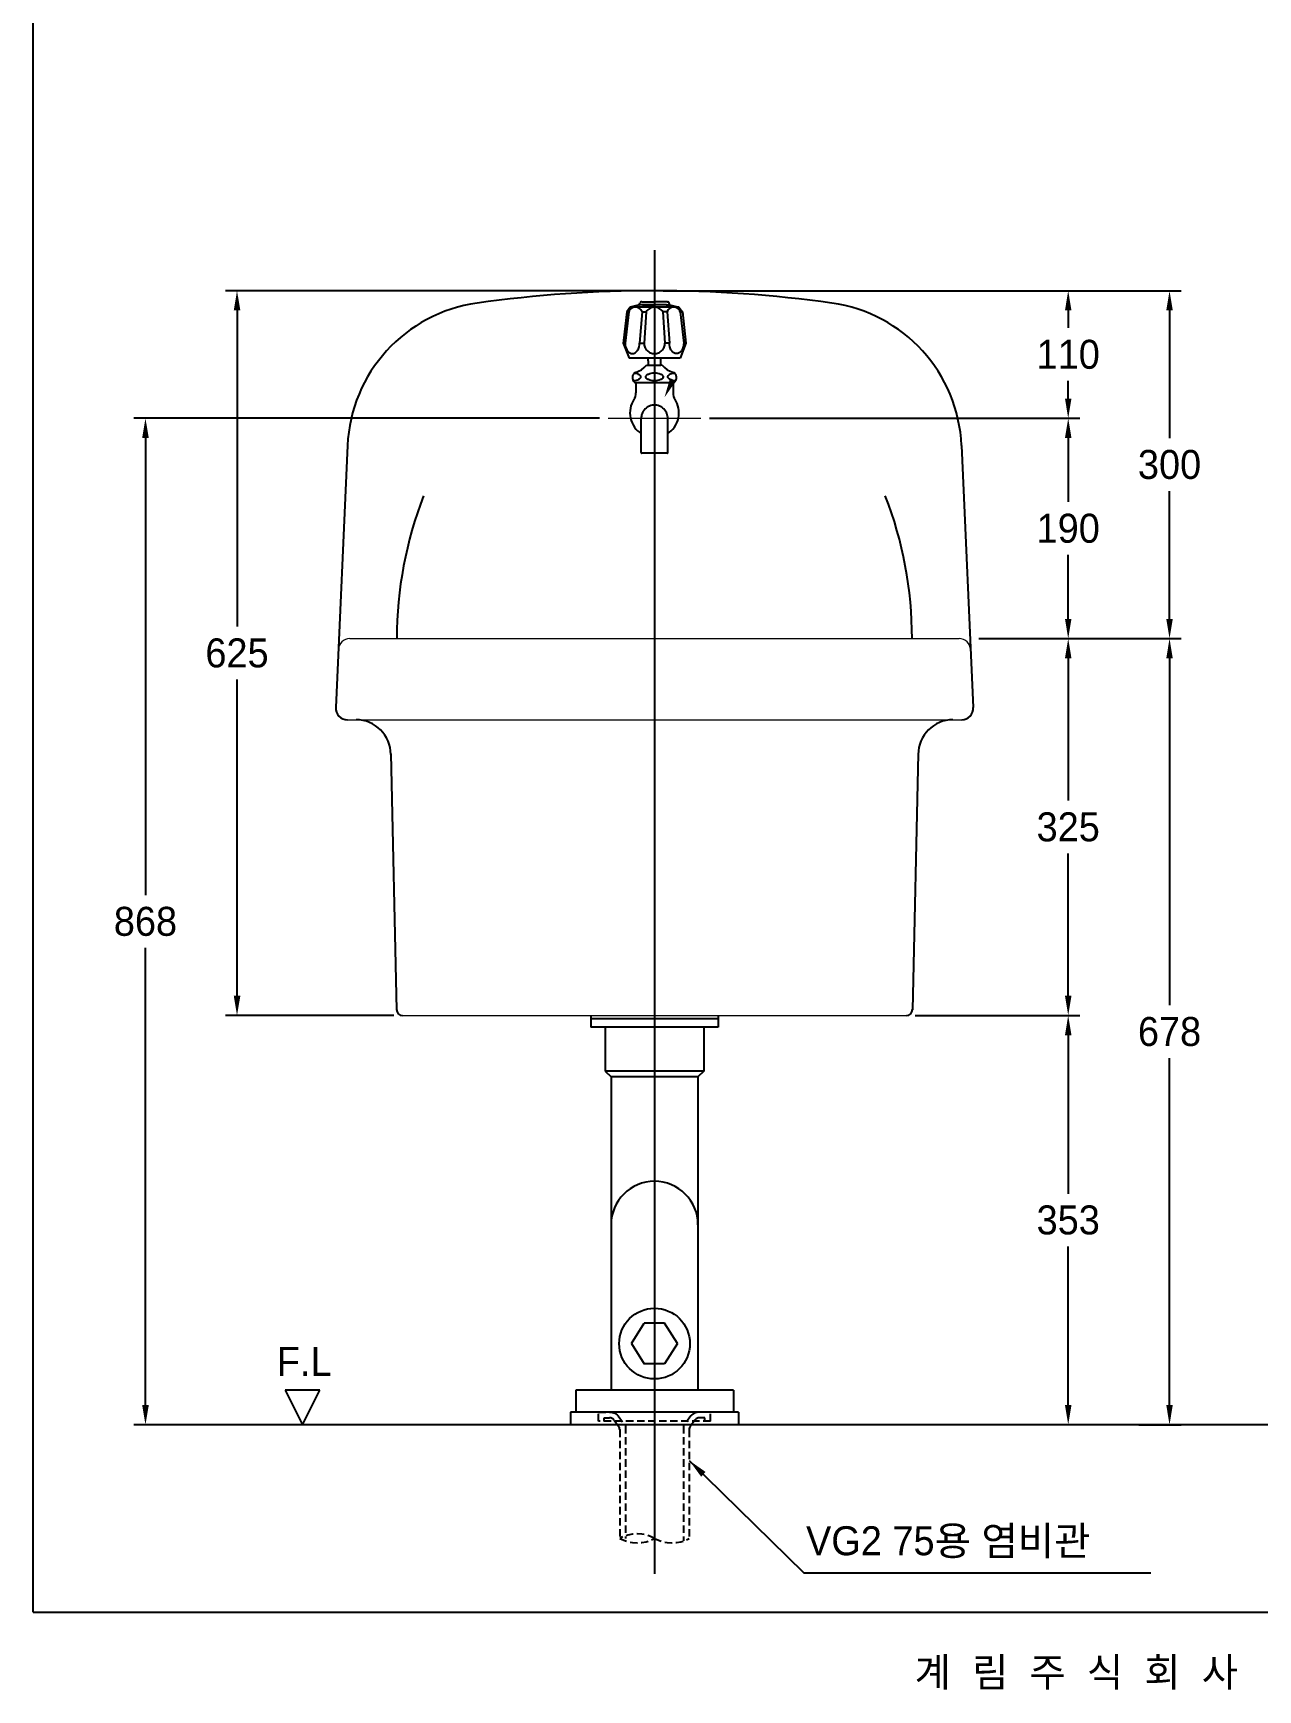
# Model space of a CAD drawing. Header units: millimetres. Extents: x 0 to 3902, y -67 to 2530.
# Drawn here: x 0 to 1057, y -67 to 1362 of the extents above; entities that cross this region are included whole.
import ezdxf
from ezdxf.enums import TextEntityAlignment as Align
from ezdxf.lldxf.tags import DXFTag

# ---------------------------------------------------------------- set-up
doc = ezdxf.new("R2010")
doc.units = ezdxf.units.MM
doc.linetypes.add('DASHED2', pattern=[9.525, 6.35, -3.175])
for name, color, linetype in [('TEXT', 7, 'Continuous'), ('내부선 및 부속', 4, 'Continuous'), ('도각라인', 255, 'Continuous'), ('외형선', 3, 'Continuous'), ('점선', 6, 'DASHED2'), ('중심선', 1, 'DASHED'), ('치수선', 7, 'Continuous')]:
    doc.layers.add(name, color=color, linetype=linetype)
doc.styles.add('____', font='')
doc.styles.add('타이틀', font='H2GTRM.TTF', dxfattribs={"height": 25})
doc.styles.get('____').set_extended_font_data('굴림')
tags = doc.linetypes.add('DASHDOT', pattern=[70, 31, -13, 13, -13]).pattern_tags.tags
tags[10:11] = [DXFTag(74, 4), DXFTag(75, 0), DXFTag(340, '0'), DXFTag(46, 0.0), DXFTag(50, 0.0), DXFTag(44, 0.0), DXFTag(45, 0.0)]
tags[8:9] = [DXFTag(74, 4), DXFTag(75, 0), DXFTag(340, '0'), DXFTag(46, 0.0), DXFTag(50, 0.0), DXFTag(44, 0.0), DXFTag(45, 0.0)]
tags[6:7] = [DXFTag(74, 4), DXFTag(75, 0), DXFTag(340, '0'), DXFTag(46, 0.0), DXFTag(50, 0.0), DXFTag(44, 0.0), DXFTag(45, 0.0)]
tags[4:5] = [DXFTag(74, 4), DXFTag(75, 0), DXFTag(340, '0'), DXFTag(46, 0.0), DXFTag(50, 0.0), DXFTag(44, 0.0), DXFTag(45, 0.0)]
tags = doc.linetypes.add('DASHED', pattern=[25.72, 12.86, -12.86]).pattern_tags.tags
tags[6:7] = [DXFTag(74, 4), DXFTag(75, 0), DXFTag(340, '0'), DXFTag(46, 0.0), DXFTag(50, 0.0), DXFTag(44, 0.0), DXFTag(45, 0.0)]
tags[4:5] = [DXFTag(74, 4), DXFTag(75, 0), DXFTag(340, '0'), DXFTag(46, 0.0), DXFTag(50, 0.0), DXFTag(44, 0.0), DXFTag(45, 0.0)]
doc.dimstyles.new('MSADIM', dxfattribs={"dimtxt": 33, "dimasz": 17, "dimexe": 10, "dimexo": 7.5, "dimgap": 10, "dimtad": 0, "dimtih": 1, "dimtoh": 1, "dimdec": 0, "dimzin": 1, "dimdsep": 46, "dimtxsty": '____', "dimcen": 11.25, "dimadec": 0, "dimazin": 0, "dimtfac": 1, "dimtdec": 0, "dimtix": 1, "dimtmove": 0, "dimatfit": 3, "dimfxl": 0, "dimtolj": 1, "dimtzin": 1, "dimarcsym": 0})

# ---------------------------------------------------------------- blocks, each defined once
blk = doc.blocks.new('*D2')
at = {"layer": '치수선', "color": 0, "linetype": 'Continuous', "lineweight": -2}
for p, q in [((543.6, 1139.7), (903, 1139.7)), ((893, 1122.7), (893, 1107.6)), ((893, 1046.7), (893, 1061.9)), ((583.6, 1029.7), (903, 1029.7))]:
    blk.add_line(p, q, dxfattribs=at)
at = {"layer": '치수선', "color": 0, "linetype": 'Continuous'}
for points in [[(890.2, 1122.7), (895.8, 1122.7), (893, 1139.7)], [(890.2, 1046.7), (895.8, 1046.7), (893, 1029.7)]]:
    blk.add_solid(points, dxfattribs=at)
at = {"layer": '치수선', "color": 0, "linetype": 'Continuous', "insert": (893, 1084.7), "char_height": 25, "attachment_point": 5, "style": '____'}
blk.add_mtext('\\A1;110', dxfattribs=at)
blk = doc.blocks.new('*D3')
at = {"layer": '치수선', "color": 0, "linetype": 'Continuous', "lineweight": -2}
for p, q in [((900.5, 1029.7), (903, 1029.7)), ((893, 1012.7), (893, 957.6)), ((893, 856.7), (893, 911.9)), ((815.9, 839.7), (903, 839.7))]:
    blk.add_line(p, q, dxfattribs=at)
at = {"layer": '치수선', "color": 0, "linetype": 'Continuous'}
for points in [[(890.2, 1012.7), (895.8, 1012.7), (893, 1029.7)], [(890.2, 856.7), (895.8, 856.7), (893, 839.7)]]:
    blk.add_solid(points, dxfattribs=at)
at = {"layer": '치수선', "color": 0, "linetype": 'Continuous', "insert": (893, 934.7), "char_height": 25, "attachment_point": 5, "style": '____'}
blk.add_mtext('\\A1;190', dxfattribs=at)
blk = doc.blocks.new('*D4')
at = {"layer": '치수선', "color": 0, "linetype": 'Continuous', "lineweight": -2}
for p, q in [((900.5, 839.7), (903, 839.7)), ((893, 822.7), (893, 700)), ((893, 531.7), (893, 654.4)), ((761.1, 514.7), (903, 514.7))]:
    blk.add_line(p, q, dxfattribs=at)
at = {"layer": '치수선', "color": 0, "linetype": 'Continuous'}
for points in [[(890.2, 822.7), (895.8, 822.7), (893, 839.7)], [(890.2, 531.7), (895.8, 531.7), (893, 514.7)]]:
    blk.add_solid(points, dxfattribs=at)
at = {"layer": '치수선', "color": 0, "linetype": 'Continuous', "insert": (893, 677.2), "char_height": 25, "attachment_point": 5, "style": '____'}
blk.add_mtext('\\A1;325', dxfattribs=at)
blk = doc.blocks.new('*D5')
at = {"layer": '치수선', "color": 0, "linetype": 'Continuous', "lineweight": -2}
for p, q in [((528.6, 1139.7), (165.9, 1139.7)), ((175.9, 1122.7), (175.9, 850)), ((175.9, 531.7), (175.9, 804.4)), ((311.1, 514.7), (165.9, 514.7))]:
    blk.add_line(p, q, dxfattribs=at)
at = {"layer": '치수선', "color": 0, "linetype": 'Continuous'}
for points in [[(173.1, 1122.7), (178.8, 1122.7), (175.9, 1139.7)], [(173.1, 531.7), (178.8, 531.7), (175.9, 514.7)]]:
    blk.add_solid(points, dxfattribs=at)
at = {"layer": '치수선', "color": 0, "linetype": 'Continuous', "insert": (175.9, 827.2), "char_height": 25, "attachment_point": 5, "style": '____'}
blk.add_mtext('\\A1;625', dxfattribs=at)
blk = doc.blocks.new('*D10')
at = {"layer": '치수선', "color": 0, "linetype": 'Continuous', "lineweight": -2}
for p, q in [((488.6, 1029.7), (86.9, 1029.7)), ((96.9, 1012.7), (96.9, 618.5)), ((96.9, 178.7), (96.9, 572.9)), ((224.9, 161.7), (86.9, 161.7))]:
    blk.add_line(p, q, dxfattribs=at)
at = {"layer": '치수선', "color": 0, "linetype": 'Continuous'}
for points in [[(94.1, 1012.7), (99.8, 1012.7), (96.9, 1029.7)], [(94.1, 178.7), (99.8, 178.7), (96.9, 161.7)]]:
    blk.add_solid(points, dxfattribs=at)
at = {"layer": '치수선', "color": 0, "linetype": 'Continuous', "insert": (96.9, 595.7), "char_height": 25, "attachment_point": 5, "style": '____'}
blk.add_mtext('\\A1;868', dxfattribs=at)
blk = doc.blocks.new('*D11')
at = {"layer": '치수선', "color": 0, "linetype": 'Continuous', "lineweight": -2}
for p, q in [((543.6, 1139.7), (990.4, 1139.7)), ((980.4, 1122.7), (980.4, 1012.5)), ((980.4, 856.7), (980.4, 966.9)), ((900.5, 839.7), (990.4, 839.7))]:
    blk.add_line(p, q, dxfattribs=at)
at = {"layer": '치수선', "color": 0, "linetype": 'Continuous'}
for points in [[(977.6, 1122.7), (983.2, 1122.7), (980.4, 1139.7)], [(977.6, 856.7), (983.2, 856.7), (980.4, 839.7)]]:
    blk.add_solid(points, dxfattribs=at)
at = {"layer": '치수선', "color": 0, "linetype": 'Continuous', "insert": (980.4, 989.7), "char_height": 25, "attachment_point": 5, "style": '____'}
blk.add_mtext('\\A1;300', dxfattribs=at)
blk = doc.blocks.new('*D12')
at = {"layer": '치수선', "color": 0, "linetype": 'Continuous', "lineweight": -2}
for p, q in [((987.9, 839.7), (990.4, 839.7)), ((980.4, 822.7), (980.4, 523.5)), ((980.4, 178.7), (980.4, 477.9)), ((953.9, 161.7), (990.4, 161.7))]:
    blk.add_line(p, q, dxfattribs=at)
at = {"layer": '치수선', "color": 0, "linetype": 'Continuous'}
for points in [[(977.6, 822.7), (983.2, 822.7), (980.4, 839.7)], [(977.6, 178.7), (983.2, 178.7), (980.4, 161.7)]]:
    blk.add_solid(points, dxfattribs=at)
at = {"layer": '치수선', "color": 0, "linetype": 'Continuous', "insert": (980.4, 500.7), "char_height": 25, "attachment_point": 5, "style": '____'}
blk.add_mtext('\\A1;678', dxfattribs=at)
blk = doc.blocks.new('*D13')
at = {"layer": '치수선', "color": 0, "linetype": 'Continuous', "lineweight": -2}
for p, q in [((900.5, 514.7), (903, 514.7)), ((893, 497.7), (893, 361)), ((893, 178.7), (893, 315.4)), ((938.9, 161.7), (883, 161.7))]:
    blk.add_line(p, q, dxfattribs=at)
at = {"layer": '치수선', "color": 0, "linetype": 'Continuous'}
for points in [[(890.2, 497.7), (895.8, 497.7), (893, 514.7)], [(890.2, 178.7), (895.8, 178.7), (893, 161.7)]]:
    blk.add_solid(points, dxfattribs=at)
at = {"layer": '치수선', "color": 0, "linetype": 'Continuous', "insert": (893, 338.2), "char_height": 25, "attachment_point": 5, "style": '____'}
blk.add_mtext('\\A1;353', dxfattribs=at)

msp = doc.modelspace()

# ---------------------------------------------------------------- linework, layer by layer
at = {"layer": '내부선 및 부속', "linetype": 'Continuous'}
for p, q in [((523.2, 1127.9), (523.5, 1129.3)), ((525.1, 1130), (524.5, 1130)), ((525.1, 1130), (536.1, 1130)), ((547.1, 1130), (536.1, 1130)), ((547.1, 1130), (547.6, 1130)), ((549, 1127.9), (548.6, 1129.3)), ((512.1, 1121.5), (509.3, 1096.8)), ((513.8, 1121.5), (510.8, 1094.5)), ((515.1, 1125.5), (512.1, 1121.5)), ((513.8, 1121.5), (512.1, 1121.5)), ((523.1, 1127.5), (515.1, 1125.5)), ((523.1, 1125.5), (515.1, 1125.5)), ((525.7, 1127.5), (523.1, 1127.5)), ((536.1, 1127.5), (523.1, 1127.5)), ((557.1, 1125.5), (523.1, 1125.5)), ((525.3, 1121.5), (523.2, 1094.5)), ((526, 1127.5), (523.5, 1127.5)), ((525.2, 1121.5), (528.9, 1121.5)), ((525.7, 1127.5), (526, 1127.5)), ((525.7, 1127.5), (536.1, 1127.5)), ((528.9, 1121.5), (527.1, 1094.5)), ((528.3, 1127.5), (530.9, 1127.5)), ((528.3, 1127.5), (536.1, 1127.5)), ((530.9, 1127.5), (536.1, 1127.5)), ((546.5, 1127.5), (536.1, 1127.5)), ((541.3, 1127.5), (536.1, 1127.5)), ((543.8, 1127.5), (536.1, 1127.5)), ((546.9, 1121.5), (543.2, 1121.5)), ((543.2, 1121.5), (545, 1094.5)), ((546.5, 1127.5), (546.1, 1127.5)), ((546.1, 1127.5), (548.7, 1127.5)), ((546.5, 1127.5), (549.1, 1127.5)), ((546.5, 1127.5), (549.1, 1127.5)), ((546.9, 1121.5), (548.9, 1094.5)), ((549.1, 1127.5), (557.1, 1125.5)), ((557.1, 1125.5), (560.1, 1121.5)), ((558.3, 1121.5), (560.1, 1121.5)), ((558.3, 1121.5), (561.3, 1094.5)), ((560.1, 1121.5), (563.1, 1094.5)), ((509.3, 1096.8), (509.1, 1094.5)), ((510.8, 1094.5), (509.1, 1094.5)), ((509.1, 1094.5), (514.1, 1081.5)), ((523.2, 1094.5), (527.1, 1094.5)), ((548.9, 1094.5), (545, 1094.5)), ((563.1, 1094.5), (558.1, 1081.5)), ((561.3, 1094.5), (563.1, 1094.5)), ((536.1, 1081.5), (514.1, 1081.5)), ((529.3, 1075.5), (530.3, 1075.5)), ((530.3, 1075.5), (530.6, 1075.5)), ((530.6, 1079.3), (530.6, 1081.5)), ((530.6, 1079.3), (530.6, 1075.5)), ((530.6, 1075.5), (541.6, 1075.5)), ((558.1, 1081.5), (536.1, 1081.5)), ((541.6, 1075.5), (541.6, 1081.5)), ((541.8, 1075.5), (541.6, 1075.5)), ((542.8, 1075.5), (541.8, 1075.5)), ((519.4, 1060.5), (552.8, 1060.5)), ((520.1, 1060.5), (520.1, 1051.7)), ((552.1, 1060.5), (552.1, 1051.7)), ((524.6, 1000.2), (524.6, 1029.6)), ((547.6, 1000.2), (547.6, 1029.6)), ((547.1, 999.7), (525.1, 999.7)), ((481.1, 514.7), (481.1, 504.7)), ((591.1, 514.7), (591.1, 504.7)), ((591.1, 511.7), (481.1, 511.7)), ((591.1, 504.7), (481.1, 504.7)), ((493.6, 504.7), (493.6, 466.7)), ((578.6, 504.7), (578.6, 466.7)), ((578.6, 466.7), (493.6, 466.7)), ((493.6, 466.7), (498.6, 461.7)), ((498.6, 461.7), (498.6, 191.7)), ((573.6, 461.7), (498.6, 461.7)), ((578.6, 466.7), (573.6, 461.7)), ((573.6, 461.7), (573.6, 191.7)), ((516.3, 231.7), (527.3, 249.2)), ((544.8, 249.2), (527.3, 249.2)), ((555.8, 231.7), (544.8, 249.2)), ((516.3, 231.7), (527.3, 214.2)), ((555.8, 231.7), (544.8, 214.2)), ((544.8, 214.2), (527.3, 214.2)), ((604.1, 191.7), (468.1, 191.7)), ((468.1, 191.7), (468.1, 172.7)), ((604.1, 191.7), (604.1, 172.7)), ((608.6, 172.7), (463.6, 172.7)), ((463.6, 172.7), (463.6, 161.7)), ((608.6, 172.7), (608.6, 161.7))]:
    msp.add_line(p, q, dxfattribs=at)
at = {"layer": '내부선 및 부속', "lineweight": 18}
for p, q in [((273.3, 839.7), (798.8, 839.7)), ((271.1, 769.7), (801.1, 769.7))]:
    msp.add_line(p, q, dxfattribs=at)
at = {"layer": '내부선 및 부속', "linetype": 'Continuous', "flags": 128}
for points in [[(524.5, 1130), (524.3, 1130), (524.2, 1130), (524, 1129.9), (523.9, 1129.8), (523.8, 1129.7), (523.7, 1129.6), (523.6, 1129.4), (523.5, 1129.3)], [(548.6, 1129.3), (548.5, 1129.4), (548.5, 1129.6), (548.4, 1129.7), (548.2, 1129.8), (548.1, 1129.9), (547.9, 1130), (547.8, 1130), (547.6, 1130)], [(525.3, 1121.5), (524.9, 1122.3), (524.4, 1123.1), (523.8, 1123.8), (523, 1124.4), (522.2, 1124.9), (521.3, 1125.2), (520.4, 1125.4), (519.5, 1125.5), (518.6, 1125.4), (517.7, 1125.2), (516.9, 1124.9), (516, 1124.4), (515.3, 1123.8), (514.7, 1123.1), (514.2, 1122.3), (513.8, 1121.5)], [(523.2, 1127.9), (523.2, 1127.9), (523.2, 1127.8), (523.2, 1127.8), (523.2, 1127.7), (523.2, 1127.7), (523.2, 1127.7), (523.2, 1127.7), (523.2, 1127.6), (523.2, 1127.6), (523.3, 1127.6), (523.3, 1127.6), (523.3, 1127.5), (523.4, 1127.5), (523.4, 1127.5), (523.4, 1127.5), (523.5, 1127.5)], [(543.2, 1121.5), (542.6, 1122.4), (541.9, 1123.1), (541.1, 1123.8), (540.2, 1124.4), (539.2, 1124.9), (538.1, 1125.2), (537.1, 1125.4), (536.1, 1125.5), (535, 1125.4), (534, 1125.2), (533, 1124.9), (532, 1124.4), (531.1, 1123.8), (530.2, 1123.1), (529.5, 1122.4), (528.9, 1121.5)], [(558.3, 1121.5), (558, 1122.3), (557.5, 1123.1), (556.8, 1123.8), (556.1, 1124.4), (555.3, 1124.9), (554.4, 1125.2), (553.5, 1125.4), (552.6, 1125.5), (551.7, 1125.4), (550.8, 1125.2), (549.9, 1124.9), (549.1, 1124.4), (548.4, 1123.8), (547.7, 1123.1), (547.2, 1122.3), (546.9, 1121.5)], [(548.7, 1127.5), (548.7, 1127.5), (548.7, 1127.5), (548.8, 1127.5), (548.8, 1127.5), (548.8, 1127.6), (548.9, 1127.6), (548.9, 1127.6), (548.9, 1127.6), (548.9, 1127.7), (548.9, 1127.7), (549, 1127.7), (549, 1127.7), (549, 1127.8), (549, 1127.8), (549, 1127.9), (549, 1127.9)], [(510.8, 1094.5), (510.9, 1092.9), (511.2, 1091.2), (511.8, 1089.6), (512.2, 1088.8), (512.6, 1088.1), (513.1, 1087.5), (513.6, 1087), (514.1, 1086.5), (514.7, 1086.1), (515.3, 1085.8), (515.9, 1085.6), (516.4, 1085.5), (517, 1085.5), (517.6, 1085.5), (518.1, 1085.6), (518.7, 1085.8), (519.3, 1086.1), (519.8, 1086.5), (520.4, 1086.9), (520.9, 1087.5), (521.4, 1088.1), (521.8, 1088.8), (522.2, 1089.6), (522.8, 1091.2), (523.1, 1092.9), (523.2, 1094.5)], [(527.1, 1094.5), (527.1, 1093.6), (527.3, 1092.8), (527.5, 1091.9), (527.8, 1091.1), (528.1, 1090.2), (528.6, 1089.5), (529.1, 1088.8), (529.7, 1088.1), (530.3, 1087.5), (531.1, 1087), (531.8, 1086.5), (532.6, 1086.2), (533.5, 1085.9), (534.3, 1085.6), (535.2, 1085.5), (536.1, 1085.5), (536.9, 1085.5), (537.8, 1085.6), (538.7, 1085.9), (539.5, 1086.2), (540.3, 1086.5), (541.1, 1087), (541.8, 1087.5), (542.4, 1088.1), (543, 1088.8), (543.5, 1089.5), (544, 1090.2), (544.4, 1091.1), (544.7, 1091.9), (544.9, 1092.8), (545, 1093.6), (545, 1094.5)], [(561.3, 1094.5), (561.2, 1092.9), (560.9, 1091.2), (560.3, 1089.6), (559.9, 1088.8), (559.5, 1088.1), (559, 1087.5), (558.5, 1086.9), (558, 1086.5), (557.4, 1086.1), (556.8, 1085.8), (556.3, 1085.6), (555.7, 1085.5), (555.1, 1085.5), (554.6, 1085.5), (554, 1085.6), (553.4, 1085.8), (552.8, 1086.1), (552.3, 1086.5), (551.7, 1086.9), (551.2, 1087.5), (550.7, 1088.1), (550.3, 1088.8), (549.9, 1089.6), (549.4, 1091.2), (549, 1092.9), (548.9, 1094.5)], [(519.7, 1069.2), (522.4, 1070.2), (525, 1071.6), (527.3, 1073.4), (529.3, 1075.5)], [(542.8, 1075.5), (544.8, 1073.4), (547.1, 1071.6), (549.7, 1070.2), (552.4, 1069.2)], [(519.7, 1069.2), (519.1, 1068.9), (518.6, 1068.5), (518.2, 1068), (517.8, 1067.5), (517.4, 1066.9), (517.2, 1066.3), (517, 1065.6), (517, 1065), (517, 1064.3), (517.1, 1063.7), (517.3, 1063.1), (517.5, 1062.4), (517.9, 1061.9), (518.3, 1061.3), (518.8, 1060.9), (519.3, 1060.5)], [(518.9, 1068.7), (520, 1068.5), (521, 1068.2), (522, 1067.8), (522.8, 1067.4), (523.1, 1067.2), (523.4, 1066.9), (523.6, 1066.7), (523.8, 1066.4), (524, 1066.2), (524.1, 1065.9), (524.1, 1065.7), (524.2, 1065.4), (524.1, 1065.1), (524.1, 1064.9), (523.9, 1064.6), (523.7, 1064.3), (523.5, 1064), (523.2, 1063.7), (522.8, 1063.4), (522.4, 1063.2), (521.4, 1062.7), (520.3, 1062.4), (519, 1062.1), (517.8, 1062)], [(543.5, 1065.4), (543.5, 1065.3), (543.5, 1065.1), (543.5, 1064.9), (543.4, 1064.8), (543.3, 1064.5), (543, 1064.1), (542.7, 1063.8), (542.3, 1063.5), (541.9, 1063.2), (541.4, 1063), (540.2, 1062.5), (538.8, 1062.2), (537.4, 1062), (534.7, 1062), (533.3, 1062.2), (532, 1062.5), (530.8, 1063), (530.3, 1063.2), (529.8, 1063.5), (529.4, 1063.8), (529.1, 1064.1), (528.9, 1064.5), (528.7, 1064.8), (528.7, 1064.9), (528.6, 1065.1), (528.6, 1065.3), (528.6, 1065.4), (528.6, 1065.6), (528.6, 1065.7), (528.7, 1065.9), (528.7, 1066), (528.9, 1066.4), (529.1, 1066.7), (529.4, 1067), (529.8, 1067.3), (530.3, 1067.6), (530.8, 1067.8), (532, 1068.3), (533.3, 1068.6), (534.7, 1068.8), (537.4, 1068.8), (538.8, 1068.6), (540.2, 1068.3), (541.4, 1067.8), (541.9, 1067.6), (542.3, 1067.3), (542.7, 1067), (543, 1066.7), (543.3, 1066.4), (543.4, 1066), (543.5, 1065.9), (543.5, 1065.7), (543.5, 1065.6), (543.5, 1065.4)], [(554.3, 1062), (553, 1062.1), (551.8, 1062.3), (550.6, 1062.7), (549.5, 1063.1), (549.1, 1063.4), (548.7, 1063.7), (548.3, 1063.9), (548.1, 1064.2), (547.9, 1064.5), (547.7, 1064.8), (547.7, 1065), (547.6, 1065.1), (547.6, 1065.3), (547.6, 1065.4), (547.6, 1065.7), (547.7, 1065.9), (547.8, 1066.2), (548, 1066.5), (548.2, 1066.7), (548.4, 1067), (548.8, 1067.2), (549.1, 1067.5), (550, 1067.9), (551, 1068.3), (552.1, 1068.6), (553.2, 1068.7)], [(552.8, 1060.5), (553.3, 1060.9), (553.8, 1061.3), (554.2, 1061.9), (554.6, 1062.4), (554.9, 1063.1), (555, 1063.7), (555.1, 1064.3), (555.2, 1065), (555.1, 1065.6), (554.9, 1066.3), (554.7, 1066.9), (554.4, 1067.5), (554, 1068), (553.5, 1068.5), (553, 1068.9), (552.4, 1069.2)], [(518.3, 1045.8), (517.4, 1044.1), (516.5, 1042.4), (515.8, 1040.5), (515.3, 1038.5), (515, 1036.4), (514.9, 1034.2), (515.1, 1032.1), (515.4, 1029.9), (516, 1027.8), (516.8, 1025.8), (517.7, 1023.9), (518.9, 1022.1), (520.1, 1020.4), (521.5, 1019), (523, 1017.7), (524.6, 1016.6)], [(518.3, 1045.8), (519.1, 1047.1), (519.6, 1048.6), (520, 1050.2), (520.1, 1051.7)], [(547.6, 1016.6), (549.1, 1017.7), (550.6, 1019), (552, 1020.4), (553.3, 1022.1), (554.4, 1023.9), (555.4, 1025.8), (556.2, 1027.8), (556.7, 1029.9), (557.1, 1032.1), (557.2, 1034.2), (557.1, 1036.4), (556.8, 1038.5), (556.3, 1040.5), (555.6, 1042.4), (554.8, 1044.1), (553.8, 1045.8)], [(552.1, 1051.7), (552.2, 1050.2), (552.5, 1048.6), (553.1, 1047.1), (553.8, 1045.8)], [(547.6, 1029.6), (547.5, 1030.6), (547.4, 1031.6), (547.1, 1032.7), (546.8, 1033.8), (546.3, 1034.8), (545.7, 1035.8), (545, 1036.8), (544.2, 1037.7), (543.3, 1038.5), (542.4, 1039.2), (541.3, 1039.8), (540.3, 1040.2), (539.2, 1040.6), (538.2, 1040.9), (537.1, 1041), (536.1, 1041.1), (535, 1041), (534, 1040.9), (532.9, 1040.6), (531.8, 1040.2), (530.8, 1039.8), (529.8, 1039.2), (528.8, 1038.5), (527.9, 1037.7), (527.1, 1036.8), (526.4, 1035.8), (525.8, 1034.8), (525.4, 1033.8), (525, 1032.7), (524.8, 1031.6), (524.6, 1030.6), (524.6, 1029.6)], [(524.6, 1000.2), (524.6, 1000.2), (524.6, 1000.1), (524.6, 1000.1), (524.6, 1000), (524.6, 1000), (524.6, 999.9), (524.7, 999.9), (524.7, 999.9), (524.7, 999.8), (524.8, 999.8), (524.8, 999.8), (524.9, 999.7), (524.9, 999.7), (525, 999.7), (525, 999.7), (525.1, 999.7)], [(547.1, 999.7), (547.1, 999.7), (547.2, 999.7), (547.2, 999.7), (547.2, 999.7), (547.3, 999.8), (547.3, 999.8), (547.4, 999.8), (547.4, 999.9), (547.5, 999.9), (547.5, 999.9), (547.5, 1000), (547.5, 1000), (547.5, 1000.1), (547.6, 1000.1), (547.6, 1000.2), (547.6, 1000.2)]]:
    msp.add_lwpolyline(points, dxfattribs=at)
at = {"layer": '내부선 및 부속', "linetype": 'Continuous'}
msp.add_circle((536.1, 231.7), 30.5, dxfattribs=at)
at = {"layer": '내부선 및 부속'}
for centre, start, end in [((653.8, 839.7), 158.7573, 180), ((418.3, 839.7), 0, 21.2427)]:
    msp.add_arc(centre, 340, start, end, dxfattribs=at)
at = {"layer": '내부선 및 부속', "lineweight": 18}
for centre, start, end in [((273.3, 829.7), 90, 177.4352), ((798.8, 829.7), 2.5648, 90)]:
    msp.add_arc(centre, 10, start, end, dxfattribs=at)
at = {"layer": '내부선 및 부속', "linetype": 'Continuous'}
msp.add_arc((536.1, 334.2), 37.5, 360, 180, dxfattribs=at)
at = {"layer": '도각라인', "color": 7}
for q in [(0, 2530), (1800, 0)]:
    msp.add_line((0, 0), q, dxfattribs=at)
at = {"layer": '외형선'}
for p, q in [((271.2, 1006.1), (261.1, 780.2)), ((800.9, 1006.1), (811.1, 780.2)), ((308.6, 740.4), (313.6, 519.6)), ((763.6, 740.4), (758.6, 519.6)), ((1588.8, 161.7), (143.1, 161.7))]:
    msp.add_line(p, q, dxfattribs=at)
at = {"layer": '외형선', "lineweight": 18}
for p, q in [((308.6, 739.7), (308.6, 740)), ((763.6, 739.7), (763.6, 740)), ((313.6, 519.7), (313.6, 519.7)), ((318.6, 514.7), (753.6, 514.7)), ((758.6, 519.7), (758.6, 519.7))]:
    msp.add_line(p, q, dxfattribs=at)
at = {"layer": '외형선', "linetype": 'Continuous'}
for p, q in [((247.4, 191.7), (217.4, 191.7)), ((217.4, 191.7), (232.4, 161.7)), ((232.4, 161.7), (247.4, 191.7))]:
    msp.add_line(p, q, dxfattribs=at)
at = {"layer": '외형선'}
for centre, radius, start, end in [((401.1, 1000.3), 130, 98.0001, 177.4352), ((536.1, 39.7), 1100, 81.9999, 98.0001), ((671.1, 1000.3), 130, 2.5648, 81.9999), ((271.1, 779.7), 10, 177.4352, 270), ((801.1, 779.7), 10, 270, 2.5648), ((278.6, 739.7), 30, 0, 90), ((793.6, 739.7), 30, 90, 180), ((318.6, 519.7), 5, 180, 270), ((753.6, 519.7), 5, 270, 0)]:
    msp.add_arc(centre, radius, start, end, dxfattribs=at)
at = {"layer": '점선'}
for p, q in [((487.7, 164.7), (487.7, 172.7)), ((487.7, 172.7), (497.3, 172.7)), ((497.3, 172.7), (498.4, 172.6)), ((498.4, 172.6), (499.6, 172.4)), ((499.6, 172.4), (500.7, 172.1)), ((500.7, 172.1), (501.8, 171.6)), ((501.8, 171.6), (502.9, 171)), ((570.3, 171.6), (569.2, 171)), ((571.4, 172.1), (570.3, 171.6)), ((572.5, 172.4), (571.4, 172.1)), ((573.7, 172.6), (572.5, 172.4)), ((574.8, 172.7), (573.7, 172.6)), ((584.5, 172.7), (574.8, 172.7)), ((584.5, 164.7), (584.5, 172.7)), ((584.5, 164.7), (487.7, 164.7)), ((492.7, 167.7), (497.3, 167.7)), ((492.7, 164.7), (492.7, 167.7)), ((501.4, 165.6), (505.1, 160.5)), ((502.9, 171), (503.8, 170.3)), ((503.8, 170.3), (504.7, 169.5)), ((504.7, 169.5), (510.7, 161.3)), ((505.5, 159.8), (505.1, 160.5)), ((505.8, 159.1), (505.5, 159.8)), ((506, 158.3), (505.8, 159.1)), ((506.1, 157.5), (506, 158.3)), ((506.1, 157.5), (506.1, 63.7)), ((510.7, 161.3), (510.8, 161.1)), ((510.8, 161.1), (511, 160.8)), ((511, 160.8), (511, 160.5)), ((511, 160.5), (511.1, 63.7)), ((561.2, 160.8), (561.1, 160.5)), ((561.1, 160.5), (561.1, 61.5)), ((561.3, 161.1), (561.2, 160.8)), ((561.4, 161.3), (561.3, 161.1)), ((567.4, 169.5), (561.4, 161.3)), ((566.1, 157.5), (566.1, 63.7)), ((570.8, 165.6), (567, 160.5)), ((568.3, 170.3), (567.4, 169.5)), ((569.2, 171), (568.3, 170.3)), ((571.1, 166.1), (570.8, 165.6)), ((571.6, 166.5), (571.1, 166.1)), ((572, 166.8), (571.6, 166.5)), ((572.6, 167.1), (572, 166.8)), ((573.1, 167.4), (572.6, 167.1)), ((573.7, 167.6), (573.1, 167.4)), ((574.3, 167.7), (573.7, 167.6)), ((574.8, 167.7), (574.3, 167.7)), ((579.4, 167.7), (574.8, 167.7)), ((579.4, 164.7), (579.4, 167.7))]:
    msp.add_line(p, q, dxfattribs=at)
at = {"layer": '점선', "flags": 128}
for points in [[(501.4, 165.6), (501, 166.1), (500.6, 166.5), (500.1, 166.8), (499.6, 167.1), (499, 167.4), (498.5, 167.6), (497.9, 167.7), (497.3, 167.7)], [(567, 160.5), (566.6, 159.8), (566.3, 159.1), (566.1, 158.3), (566.1, 157.5)], [(536.1, 63.7), (532.6, 65.4), (528.9, 66.6), (525.1, 67.4), (521.1, 67.7), (517.1, 67.4), (513.2, 66.6), (509.5, 65.4), (506.1, 63.7)], [(506.1, 63.7), (509.5, 62.1), (513.2, 60.8), (517.1, 60.1), (521.1, 59.8), (525.1, 60.1), (528.9, 60.8), (532.6, 62.1), (536.1, 63.7)], [(536.1, 63.7), (539.5, 62.1), (543.2, 60.8), (547.1, 60.1), (551.1, 59.8), (555.1, 60.1), (558.9, 60.8), (562.6, 62.1), (566.1, 63.7)]]:
    msp.add_lwpolyline(points, dxfattribs=at)
at = {"layer": '중심선', "linetype": 'DASHDOT'}
msp.add_line((536.1, 1174.6), (536.1, 33.3), dxfattribs=at)
at = {"layer": '중심선', "lineweight": 18}
msp.add_line((496.1, 1029.7), (576.1, 1029.7), dxfattribs=at)
at = {"layer": '치수선'}
msp.add_solid([(549.5, 1064.3), (554.6, 1061.9), (544.7, 1047.7)], dxfattribs=at)

# ---------------------------------------------------------------- texts
at = {"layer": 'TEXT', "style": '타이틀'}
msp.add_text('F.L', height=25, dxfattribs=at).set_placement((233.9, 216.4), align=Align.MIDDLE)
msp.add_text('계  림  주  식  회  사', height=25, dxfattribs=at).set_placement((900, -51.7), align=Align.MIDDLE_CENTER)
at = {"layer": 'TEXT', "insert": (666.8, 74.2), "char_height": 25, "width": 380.447, "attachment_point": 1, "line_spacing_factor": 0.963855, "style": '타이틀'}
msp.add_mtext('\\A1;VG2 75용 염비관', dxfattribs=at)

# ---------------------------------------------------------------- dimensions: what is measured, and where the dimension line sits
at = {"layer": '치수선', "linetype": 'Continuous'}
for base, p1, p2, picture, middle in [((175.9, 514.7), (536.1, 1139.7), (318.6, 514.7), '*D5', (175.9, 827.2)), ((893, 1139.7), (576.1, 1029.7), (536.1, 1139.7), '*D2', (893, 1084.7)), ((980.4, 839.7), (536.1, 1139.7), (893, 839.7), '*D11', (980.4, 989.7)), ((96.9, 161.7), (496.1, 1029.7), (232.4, 161.7), '*D10', (96.9, 595.7)), ((893, 839.7), (893, 1029.7), (808.4, 839.7), '*D3', (893, 934.7)), ((893, 514.7), (893, 839.7), (753.6, 514.7), '*D4', (893, 677.2)), ((980.4, 161.7), (980.4, 839.7), (946.4, 161.7), '*D12', (980.4, 500.7)), ((893, 161.7), (893, 514.7), (946.4, 161.7), '*D13', (893, 338.2))]:
    dim = msp.add_linear_dim(base=base, p1=p1, p2=p2, angle=90, dimstyle='MSADIM', override={"dimtxt": 25}, dxfattribs=at)
    dim.commit()
    dim.dimension.update_dxf_attribs({"geometry": picture, "text_midpoint": middle})

# ---------------------------------------------------------------- leaders
msp.add_leader([(566.1, 130.9), (664.9, 34), (964.3, 34)], dimstyle='MSADIM', override={"dimtxt": 25}, dxfattribs=at)

doc.saveas('drawing.dxf')
